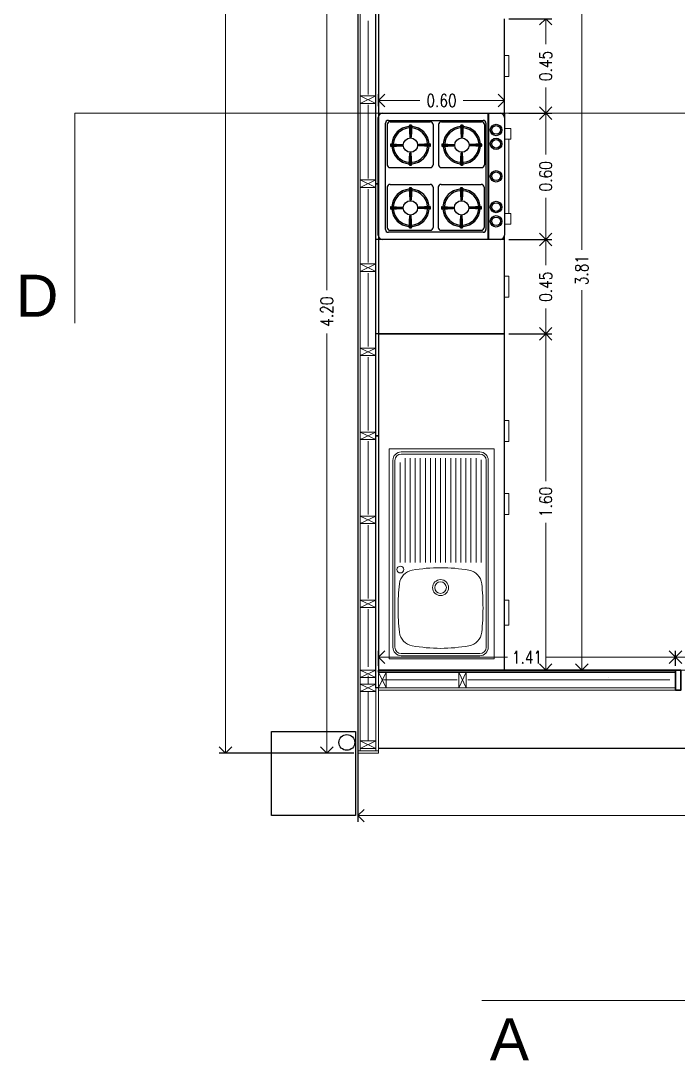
# Model space of a CAD drawing. Header units: inches. Extents: x -102.5 to -49.9, y 36.2 to 69.9.
# Drawn here: x -94.24 to -91.111, y 59.628 to 64.576 of the extents above; entities that cross this region are included whole.
import ezdxf

# ---------------------------------------------------------------- set-up
doc = ezdxf.new("R2010")
doc.units = ezdxf.units.IN
doc.header["$MEASUREMENT"] = 0
doc.layers.get('DEFPOINTS').update_dxf_attribs({"color": 210})
for name, color, linetype, lineweight in [('A-ANNO-DIMS', 3, 'Continuous', 18), ('A-DETL-MBND', 3, 'Continuous', 18), ('A-DETL-MCUT', 4, 'Continuous', 25), ('A-ELEV-MBE1', 7, 'Continuous', 35), ('A-ELEV-MBE2', 4, 'Continuous', 25), ('A-FURN', 8, 'Continuous', 18), ('A-SECT-MCUT', 7, 'Continuous', 35), ('A-WALL-PATT', 8, 'Continuous', 18), ('A-WALL-STUD', 3, 'Continuous', 18), ('arredi', 7, 'Continuous', 20)]:
    doc.layers.add(name, color=color, linetype=linetype, lineweight=lineweight)
doc.styles.add('E-ROMANS', font='romans.shx', dxfattribs={"width": 0.8})
doc.styles.get("Standard").update_dxf_attribs({"font": 'Arial.ttf'})
doc.dimstyles.new('Fabio1', dxfattribs={"dimscale": 0.001, "dimtxt": 60, "dimasz": 60, "dimexe": 30, "dimexo": 20, "dimgap": 30, "dimtad": 0, "dimzin": 0, "dimdsep": 46, "dimtxsty": 'E-ROMANS', "dimblk": 'OPEN90', "dimcen": 90, "dimclrd": 3, "dimclre": 3, "dimclrt": 3, "dimadec": 0, "dimazin": 0, "dimtfac": 1, "dimtmove": 1, "dimatfit": 3, "dimldrblk": 'OPEN90', "dimfxl": 1, "dimtfill": 1, "dimtolj": 1, "dimtzin": 0, "dimlwd": -1, "dimarcsym": 0})

# ---------------------------------------------------------------- blocks, each defined once
blk = doc.blocks.new('_Open90')
at = {"color": 0, "linetype": 'ByBlock', "lineweight": -2}
for p, q in [((0, 0), (-1, 0)), ((-0.5, 0.5), (0, 0)), ((0, 0), (-0.5, -0.5))]:
    blk.add_line(p, q, dxfattribs=at)
blk = doc.blocks.new('*D1215')
at = {"layer": 'A-ANNO-DIMS', "color": 3, "lineweight": -2, "transparency": 16777216}
for p, q in [((-91.1233, 61.5054), (-91.1233, 61.5762)), ((-88.3813, 61.5049), (-88.3813, 61.5757))]:
    blk.add_line(p, q, dxfattribs=at)
at = {"layer": 'A-ANNO-DIMS', "color": 3, "transparency": 16777216}
for p, q in [((-91.0633, 61.5462), (-89.8566, 61.546)), ((-88.4413, 61.5457), (-89.648, 61.5459))]:
    blk.add_line(p, q, dxfattribs=at)
at = {"layer": 'DEFPOINTS', "color": 0, "transparency": 16777216}
for p in [(-88.3813, 61.5457), (-91.1233, 61.4854), (-88.3813, 61.4849)]:
    blk.add_point(p, dxfattribs=at)
at = {"layer": 'A-ANNO-DIMS', "color": 3, "transparency": 16777216, "xscale": 0.06, "yscale": 0.06, "zscale": 0.06}
for p, rotation in [((-91.1233, 61.5462), 179.9898291874409), ((-88.3813, 61.5457), 359.989829187441)]:
    blk.add_blockref('_Open90', p, dxfattribs=dict(at, rotation=rotation))
at = {"layer": 'A-ANNO-DIMS', "color": 3, "transparency": 16777216, "insert": (-89.7523, 61.546), "char_height": 0.06, "attachment_point": 5, "rotation": 359.9898, "style": 'E-ROMANS', "bg_fill": 3, "box_fill_scale": 1.25, "bg_fill_color": 256, "bg_fill_true_color": 13158600, "bg_fill_transparency": 0}
blk.add_mtext('\\A1;2.74', dxfattribs=at)
blk = doc.blocks.new('*D1216')
at = {"layer": 'A-ANNO-DIMS', "color": 3, "lineweight": -2, "transparency": 16777216}
for p, q in [((-92.5372, 61.5055), (-92.5372, 61.5763)), ((-91.1233, 61.5054), (-91.1233, 61.5762))]:
    blk.add_line(p, q, dxfattribs=at)
at = {"layer": 'A-ANNO-DIMS', "color": 3, "transparency": 16777216}
for p, q in [((-92.4772, 61.5463), (-91.9231, 61.5463)), ((-91.1833, 61.5462), (-91.7374, 61.5463))]:
    blk.add_line(p, q, dxfattribs=at)
at = {"layer": 'DEFPOINTS', "color": 0, "transparency": 16777216}
for p in [(-91.1233, 61.5462), (-92.5372, 61.4855), (-91.1233, 61.4854)]:
    blk.add_point(p, dxfattribs=at)
at = {"layer": 'A-ANNO-DIMS', "color": 3, "transparency": 16777216, "xscale": 0.06, "yscale": 0.06, "zscale": 0.06}
for p, rotation in [((-92.5372, 61.5463), 179.9943321705119), ((-91.1233, 61.5462), 359.9943321705119)]:
    blk.add_blockref('_Open90', p, dxfattribs=dict(at, rotation=rotation))
at = {"layer": 'A-ANNO-DIMS', "color": 3, "transparency": 16777216, "insert": (-91.8303, 61.5463), "char_height": 0.06, "attachment_point": 5, "rotation": 359.9943, "style": 'E-ROMANS', "bg_fill": 3, "box_fill_scale": 1.25, "bg_fill_color": 256, "bg_fill_true_color": 13158600, "bg_fill_transparency": 0}
blk.add_mtext('\\A1;1.41', dxfattribs=at)
blk = doc.blocks.new('*D1209')
at = {"layer": 'A-ANNO-DIMS', "color": 3, "lineweight": -2, "transparency": 16777216}
for p, q in [((-91.9172, 64.5864), (-91.7115, 64.5864)), ((-91.9172, 64.1364), (-91.7115, 64.1364))]:
    blk.add_line(p, q, dxfattribs=at)
at = {"layer": 'A-ANNO-DIMS', "color": 3, "transparency": 16777216}
for p, q in [((-91.7415, 64.5264), (-91.7415, 64.4646)), ((-91.7415, 64.1964), (-91.7415, 64.2583))]:
    blk.add_line(p, q, dxfattribs=at)
at = {"layer": 'DEFPOINTS', "color": 0, "transparency": 16777216}
for p in [(-91.9372, 64.5864), (-91.9372, 64.1364), (-91.7415, 64.1364)]:
    blk.add_point(p, dxfattribs=at)
at = {"layer": 'A-ANNO-DIMS', "color": 3, "transparency": 16777216, "xscale": 0.06, "yscale": 0.06, "zscale": 0.06}
for p, rotation in [((-91.7415, 64.5864), 90), ((-91.7415, 64.1364), 270)]:
    blk.add_blockref('_Open90', p, dxfattribs=dict(at, rotation=rotation))
at = {"layer": 'A-ANNO-DIMS', "color": 3, "transparency": 16777216, "insert": (-91.7415, 64.3614), "char_height": 0.06, "attachment_point": 5, "rotation": 90, "style": 'E-ROMANS', "bg_fill": 3, "box_fill_scale": 1.25, "bg_fill_color": 256, "bg_fill_true_color": 13158600, "bg_fill_transparency": 0}
blk.add_mtext('\\A1;0.45', dxfattribs=at)
blk = doc.blocks.new('*D1210')
at = {"layer": 'A-ANNO-DIMS', "color": 3, "lineweight": -2, "transparency": 16777216}
for p, q in [((-91.9172, 64.1364), (-91.7115, 64.1364)), ((-91.9172, 63.5355), (-91.7115, 63.5355))]:
    blk.add_line(p, q, dxfattribs=at)
at = {"layer": 'A-ANNO-DIMS', "color": 3, "transparency": 16777216}
for p, q in [((-91.7415, 64.0764), (-91.7415, 63.9391)), ((-91.7415, 63.5955), (-91.7415, 63.7328))]:
    blk.add_line(p, q, dxfattribs=at)
at = {"layer": 'DEFPOINTS', "color": 0, "transparency": 16777216}
for p in [(-91.9372, 64.1364), (-91.9372, 63.5355), (-91.7415, 63.5355)]:
    blk.add_point(p, dxfattribs=at)
at = {"layer": 'A-ANNO-DIMS', "color": 3, "transparency": 16777216, "xscale": 0.06, "yscale": 0.06, "zscale": 0.06}
for p, rotation in [((-91.7415, 64.1364), 90), ((-91.7415, 63.5355), 270)]:
    blk.add_blockref('_Open90', p, dxfattribs=dict(at, rotation=rotation))
at = {"layer": 'A-ANNO-DIMS', "color": 3, "transparency": 16777216, "insert": (-91.7415, 63.836), "char_height": 0.06, "attachment_point": 5, "rotation": 90, "style": 'E-ROMANS', "bg_fill": 3, "box_fill_scale": 1.25, "bg_fill_color": 256, "bg_fill_true_color": 13158600, "bg_fill_transparency": 0}
blk.add_mtext('\\A1;0.60', dxfattribs=at)
blk = doc.blocks.new('*D1211')
at = {"layer": 'A-ANNO-DIMS', "color": 3, "lineweight": -2, "transparency": 16777216}
for p, q in [((-91.9172, 63.5355), (-91.7115, 63.5355)), ((-91.9172, 63.0855), (-91.7115, 63.0855))]:
    blk.add_line(p, q, dxfattribs=at)
at = {"layer": 'A-ANNO-DIMS', "color": 3, "transparency": 16777216}
for p, q in [((-91.7415, 63.4755), (-91.7415, 63.4137)), ((-91.7415, 63.1455), (-91.7415, 63.2074))]:
    blk.add_line(p, q, dxfattribs=at)
at = {"layer": 'DEFPOINTS', "color": 0, "transparency": 16777216}
for p in [(-91.9372, 63.5355), (-91.9372, 63.0855), (-91.7415, 63.0855)]:
    blk.add_point(p, dxfattribs=at)
at = {"layer": 'A-ANNO-DIMS', "color": 3, "transparency": 16777216, "xscale": 0.06, "yscale": 0.06, "zscale": 0.06}
for p, rotation in [((-91.7415, 63.5355), 90), ((-91.7415, 63.0855), 270)]:
    blk.add_blockref('_Open90', p, dxfattribs=dict(at, rotation=rotation))
at = {"layer": 'A-ANNO-DIMS', "color": 3, "transparency": 16777216, "insert": (-91.7415, 63.3105), "char_height": 0.06, "attachment_point": 5, "rotation": 90, "style": 'E-ROMANS', "bg_fill": 3, "box_fill_scale": 1.25, "bg_fill_color": 256, "bg_fill_true_color": 13158600, "bg_fill_transparency": 0}
blk.add_mtext('\\A1;0.45', dxfattribs=at)
blk = doc.blocks.new('*D1212')
at = {"layer": 'A-ANNO-DIMS', "color": 3, "lineweight": -2, "transparency": 16777216}
for p, q in [((-91.9172, 63.0855), (-91.7115, 63.0855)), ((-91.9172, 61.4855), (-91.7115, 61.4855))]:
    blk.add_line(p, q, dxfattribs=at)
at = {"layer": 'A-ANNO-DIMS', "color": 3, "transparency": 16777216}
for p, q in [((-91.7415, 63.0255), (-91.7415, 62.3852)), ((-91.7415, 61.5455), (-91.7415, 62.1858))]:
    blk.add_line(p, q, dxfattribs=at)
at = {"layer": 'DEFPOINTS', "color": 0, "transparency": 16777216}
for p in [(-91.9372, 63.0855), (-91.9372, 61.4855), (-91.7415, 61.4855)]:
    blk.add_point(p, dxfattribs=at)
at = {"layer": 'A-ANNO-DIMS', "color": 3, "transparency": 16777216, "xscale": 0.06, "yscale": 0.06, "zscale": 0.06}
for p, rotation in [((-91.7415, 63.0855), 90), ((-91.7415, 61.4855), 270)]:
    blk.add_blockref('_Open90', p, dxfattribs=dict(at, rotation=rotation))
at = {"layer": 'A-ANNO-DIMS', "color": 3, "transparency": 16777216, "insert": (-91.7415, 62.2855), "char_height": 0.06, "attachment_point": 5, "rotation": 90, "style": 'E-ROMANS', "bg_fill": 3, "box_fill_scale": 1.25, "bg_fill_color": 256, "bg_fill_true_color": 13158600, "bg_fill_transparency": 0}
blk.add_mtext('\\A1;1.60', dxfattribs=at)
blk = doc.blocks.new('*D1200')
at = {"layer": 'A-ANNO-DIMS', "color": 3, "lineweight": -2, "transparency": 16777216}
for p, q in [((-91.7215, 65.2935), (-91.5401, 65.2935)), ((-91.7215, 61.4855), (-91.5401, 61.4855))]:
    blk.add_line(p, q, dxfattribs=at)
at = {"layer": 'A-ANNO-DIMS', "color": 3, "transparency": 16777216}
for p, q in [((-91.5701, 65.2335), (-91.5701, 63.4858)), ((-91.5701, 61.5455), (-91.5701, 63.2932))]:
    blk.add_line(p, q, dxfattribs=at)
at = {"layer": 'DEFPOINTS', "color": 0, "transparency": 16777216}
for p in [(-91.7415, 65.2935), (-91.7415, 61.4855), (-91.5701, 61.4855)]:
    blk.add_point(p, dxfattribs=at)
at = {"layer": 'A-ANNO-DIMS', "color": 3, "transparency": 16777216, "xscale": 0.06, "yscale": 0.06, "zscale": 0.06}
for p, rotation in [((-91.5701, 65.2935), 90), ((-91.5701, 61.4855), 270)]:
    blk.add_blockref('_Open90', p, dxfattribs=dict(at, rotation=rotation))
at = {"layer": 'A-ANNO-DIMS', "color": 3, "transparency": 16777216, "insert": (-91.5701, 63.3895), "char_height": 0.06, "attachment_point": 5, "rotation": 90, "style": 'E-ROMANS', "bg_fill": 3, "box_fill_scale": 1.25, "bg_fill_color": 256, "bg_fill_true_color": 13158600, "bg_fill_transparency": 0}
blk.add_mtext('\\A1;3.81', dxfattribs=at)
blk = doc.blocks.new('*D1201')
at = {"layer": 'A-ANNO-DIMS', "color": 3, "lineweight": -2, "transparency": 16777216}
for p, q in [((-92.5372, 64.1705), (-92.5372, 64.2264)), ((-91.9372, 64.1705), (-91.9372, 64.2264))]:
    blk.add_line(p, q, dxfattribs=at)
at = {"layer": 'A-ANNO-DIMS', "color": 3, "transparency": 16777216}
for p, q in [((-92.4772, 64.1964), (-92.3404, 64.1964)), ((-91.9972, 64.1964), (-92.1341, 64.1964))]:
    blk.add_line(p, q, dxfattribs=at)
at = {"layer": 'DEFPOINTS', "color": 0, "transparency": 16777216}
for p in [(-91.9372, 64.1964), (-92.5372, 64.1505), (-91.9372, 64.1505)]:
    blk.add_point(p, dxfattribs=at)
at = {"layer": 'A-ANNO-DIMS', "color": 3, "transparency": 16777216, "xscale": 0.06, "yscale": 0.06, "zscale": 0.06, "rotation": 180}
blk.add_blockref('_Open90', (-92.5372, 64.1964), dxfattribs=at)
at = {"layer": 'A-ANNO-DIMS', "color": 3, "transparency": 16777216, "xscale": 0.06, "yscale": 0.06, "zscale": 0.06}
blk.add_blockref('_Open90', (-91.9372, 64.1964), dxfattribs=at)
at = {"layer": 'A-ANNO-DIMS', "color": 3, "transparency": 16777216, "insert": (-92.2372, 64.1964), "char_height": 0.06, "attachment_point": 5, "style": 'E-ROMANS', "bg_fill": 3, "box_fill_scale": 1.25, "bg_fill_color": 256, "bg_fill_true_color": 13158600, "bg_fill_transparency": 0}
blk.add_mtext('\\A1;0.60', dxfattribs=at)
blk = doc.blocks.new('*D1184')
at = {"layer": 'A-ANNO-DIMS', "color": 3, "lineweight": -2, "transparency": 16777216}
for p, q in [((-92.6552, 65.2935), (-92.8133, 65.2935)), ((-92.6552, 61.0895), (-92.8133, 61.0895))]:
    blk.add_line(p, q, dxfattribs=at)
at = {"layer": 'A-ANNO-DIMS', "color": 3, "transparency": 16777216}
for p, q in [((-92.7833, 65.2335), (-92.7833, 63.2947)), ((-92.7833, 61.1495), (-92.7833, 63.0884))]:
    blk.add_line(p, q, dxfattribs=at)
at = {"layer": 'DEFPOINTS', "color": 0, "transparency": 16777216}
for p in [(-92.6352, 65.2935), (-92.7833, 61.0895), (-92.6352, 61.0895)]:
    blk.add_point(p, dxfattribs=at)
at = {"layer": 'A-ANNO-DIMS', "color": 3, "transparency": 16777216, "xscale": 0.06, "yscale": 0.06, "zscale": 0.06}
for p, rotation in [((-92.7833, 65.2935), 90), ((-92.7833, 61.0895), 270)]:
    blk.add_blockref('_Open90', p, dxfattribs=dict(at, rotation=rotation))
at = {"layer": 'A-ANNO-DIMS', "color": 3, "transparency": 16777216, "insert": (-92.7833, 63.1915), "char_height": 0.06, "attachment_point": 5, "rotation": 90, "style": 'E-ROMANS', "bg_fill": 3, "box_fill_scale": 1.25, "bg_fill_color": 256, "bg_fill_true_color": 13158600, "bg_fill_transparency": 0}
blk.add_mtext('\\A1;4.20', dxfattribs=at)
blk = doc.blocks.new('*D1175')
at = {"layer": 'A-ANNO-DIMS', "color": 3, "lineweight": -2, "transparency": 16777216}
for p, q in [((-92.6552, 68.6115), (-93.2956, 68.6115)), ((-92.6552, 61.0895), (-93.2956, 61.0895))]:
    blk.add_line(p, q, dxfattribs=at)
at = {"layer": 'A-ANNO-DIMS', "color": 3, "transparency": 16777216}
for p, q in [((-93.2656, 68.5515), (-93.2656, 64.9537)), ((-93.2656, 61.1495), (-93.2656, 64.7474))]:
    blk.add_line(p, q, dxfattribs=at)
at = {"layer": 'DEFPOINTS', "color": 0, "transparency": 16777216}
for p in [(-92.6352, 68.6115), (-93.2656, 61.0895), (-92.6352, 61.0895)]:
    blk.add_point(p, dxfattribs=at)
at = {"layer": 'A-ANNO-DIMS', "color": 3, "transparency": 16777216, "xscale": 0.06, "yscale": 0.06, "zscale": 0.06}
for p, rotation in [((-93.2656, 68.6115), 90), ((-93.2656, 61.0895), 270)]:
    blk.add_blockref('_Open90', p, dxfattribs=dict(at, rotation=rotation))
at = {"layer": 'A-ANNO-DIMS', "color": 3, "transparency": 16777216, "insert": (-93.2656, 64.8505), "char_height": 0.06, "attachment_point": 5, "rotation": 90, "style": 'E-ROMANS', "bg_fill": 3, "box_fill_scale": 1.25, "bg_fill_color": 256, "bg_fill_true_color": 13158600, "bg_fill_transparency": 0}
blk.add_mtext('\\A1;7.52', dxfattribs=at)
blk = doc.blocks.new('*D1160')
at = {"layer": 'A-ANNO-DIMS', "color": 3, "lineweight": -2, "transparency": 16777216}
for p, q in [((-92.6352, 68.5915), (-92.6352, 60.7622)), ((-86.3553, 68.5916), (-86.3553, 60.7622))]:
    blk.add_line(p, q, dxfattribs=at)
at = {"layer": 'A-ANNO-DIMS', "color": 3, "transparency": 16777216}
for p, q in [((-92.5752, 60.7922), (-89.5972, 60.7922)), ((-86.4153, 60.7922), (-89.3932, 60.7922))]:
    blk.add_line(p, q, dxfattribs=at)
at = {"layer": 'DEFPOINTS', "color": 0, "transparency": 16777216}
for p in [(-92.6352, 68.6115), (-86.3553, 68.6116), (-86.3553, 60.7922)]:
    blk.add_point(p, dxfattribs=at)
at = {"layer": 'A-ANNO-DIMS', "color": 3, "transparency": 16777216, "xscale": 0.06, "yscale": 0.06, "zscale": 0.06, "rotation": 180}
blk.add_blockref('_Open90', (-92.6352, 60.7922), dxfattribs=at)
at = {"layer": 'A-ANNO-DIMS', "color": 3, "transparency": 16777216, "xscale": 0.06, "yscale": 0.06, "zscale": 0.06}
blk.add_blockref('_Open90', (-86.3553, 60.7922), dxfattribs=at)
at = {"layer": 'A-ANNO-DIMS', "color": 3, "transparency": 16777216, "insert": (-89.4952, 60.7922), "char_height": 0.06, "attachment_point": 5, "style": 'E-ROMANS', "bg_fill": 3, "box_fill_scale": 1.25, "bg_fill_color": 256, "bg_fill_true_color": 13158600, "bg_fill_transparency": 0}
blk.add_mtext('\\A1;6.28', dxfattribs=at)

msp = doc.modelspace()

# ---------------------------------------------------------------- linework, layer by layer
for p, q in [((-91.9372, 64.1364), (-91.9372, 64.5864)), ((-92.5372, 64.1364), (-91.9372, 64.1364)), ((-92.5177, 64.1364), (-91.9577, 64.1364)), ((-92.0149, 63.5355), (-92.0149, 64.1364)), ((-92.0115, 63.5355), (-92.0115, 64.1364)), ((-91.9372, 64.1364), (-91.9372, 64.116)), ((-92.5382, 63.556), (-92.5382, 64.116)), ((-92.504, 63.5833), (-92.504, 64.0886)), ((-92.4904, 64.1023), (-92.0397, 64.1023)), ((-92.4823, 64.0961), (-92.2911, 64.0961)), ((-92.2377, 64.0961), (-92.0465, 64.0961)), ((-92.026, 64.0886), (-92.026, 63.5833)), ((-91.9372, 64.116), (-91.9372, 63.556)), ((-92.4959, 64.0824), (-92.4959, 63.8912)), ((-92.3918, 64.0777), (-92.3884, 64.023)), ((-92.385, 64.0777), (-92.385, 64.08)), ((-92.385, 64.0777), (-92.385, 64.0212)), ((-92.3782, 64.0777), (-92.3816, 64.023)), ((-92.2774, 64.0824), (-92.2774, 63.8912)), ((-92.2514, 64.0824), (-92.2514, 63.8912)), ((-92.1473, 64.0777), (-92.1438, 64.023)), ((-92.1404, 64.0777), (-92.1404, 64.08)), ((-92.1404, 64.0777), (-92.1404, 64.0212)), ((-92.1336, 64.0777), (-92.137, 64.023)), ((-92.0328, 64.0824), (-92.0328, 63.8912)), ((-92.4783, 63.9912), (-92.4237, 63.9878)), ((-92.2917, 63.9912), (-92.3464, 63.9878)), ((-92.2337, 63.9912), (-92.1791, 63.9878)), ((-92.0472, 63.9912), (-92.1018, 63.9878)), ((-92.4783, 63.9844), (-92.4806, 63.9844)), ((-92.4783, 63.9844), (-92.4219, 63.9844)), ((-92.4783, 63.9776), (-92.4237, 63.981)), ((-92.3918, 63.8911), (-92.3884, 63.9457)), ((-92.385, 63.8911), (-92.385, 63.9475)), ((-92.3782, 63.8911), (-92.3816, 63.9457)), ((-92.2917, 63.9844), (-92.3482, 63.9844)), ((-92.2917, 63.9776), (-92.3464, 63.981)), ((-92.2917, 63.9844), (-92.2894, 63.9844)), ((-92.2337, 63.9844), (-92.236, 63.9844)), ((-92.2337, 63.9844), (-92.1773, 63.9844)), ((-92.2337, 63.9776), (-92.1791, 63.981)), ((-92.1473, 63.8911), (-92.1438, 63.9457)), ((-92.1404, 63.8911), (-92.1404, 63.9475)), ((-92.1336, 63.8911), (-92.137, 63.9457)), ((-92.0472, 63.9844), (-92.1036, 63.9844)), ((-92.0472, 63.9776), (-92.1018, 63.981)), ((-92.0472, 63.9844), (-92.0448, 63.9844)), ((-92.385, 63.8911), (-92.385, 63.8888)), ((-92.1404, 63.8911), (-92.1404, 63.8888)), ((-92.4823, 63.8776), (-92.2911, 63.8776)), ((-92.2377, 63.8776), (-92.0465, 63.8776)), ((-92.4823, 63.7975), (-92.2911, 63.7975)), ((-92.2393, 63.7975), (-92.0481, 63.7975)), ((-92.4959, 63.7838), (-92.4959, 63.5926)), ((-92.3918, 63.779), (-92.3884, 63.7244)), ((-92.385, 63.779), (-92.385, 63.7814)), ((-92.385, 63.779), (-92.385, 63.7226)), ((-92.3782, 63.779), (-92.3816, 63.7244)), ((-92.2774, 63.7838), (-92.2774, 63.5926)), ((-92.253, 63.7838), (-92.253, 63.5926)), ((-92.1489, 63.779), (-92.1455, 63.7244)), ((-92.1421, 63.779), (-92.1421, 63.7814)), ((-92.1421, 63.779), (-92.1421, 63.7226)), ((-92.1352, 63.779), (-92.1386, 63.7244)), ((-92.0345, 63.7838), (-92.0345, 63.5926)), ((-92.4783, 63.6926), (-92.4237, 63.6892)), ((-92.2917, 63.6926), (-92.3464, 63.6892)), ((-92.2353, 63.6926), (-92.1807, 63.6892)), ((-92.0488, 63.6926), (-92.1034, 63.6892)), ((-92.4783, 63.6858), (-92.4806, 63.6858)), ((-92.4783, 63.6858), (-92.4219, 63.6858)), ((-92.4783, 63.6789), (-92.4237, 63.6823)), ((-92.3918, 63.5925), (-92.3884, 63.6471)), ((-92.385, 63.5925), (-92.385, 63.6489)), ((-92.3782, 63.5925), (-92.3816, 63.6471)), ((-92.2917, 63.6858), (-92.3482, 63.6858)), ((-92.2917, 63.6789), (-92.3464, 63.6823)), ((-92.2917, 63.6858), (-92.2894, 63.6858)), ((-92.2353, 63.6858), (-92.2377, 63.6858)), ((-92.2353, 63.6858), (-92.1789, 63.6858)), ((-92.2353, 63.6789), (-92.1807, 63.6823)), ((-92.1489, 63.5925), (-92.1455, 63.6471)), ((-92.1421, 63.5925), (-92.1421, 63.6489)), ((-92.1352, 63.5925), (-92.1386, 63.6471)), ((-92.0488, 63.6858), (-92.1052, 63.6858)), ((-92.0488, 63.6789), (-92.1034, 63.6823)), ((-92.0488, 63.6858), (-92.0465, 63.6858)), ((-92.385, 63.5925), (-92.385, 63.5901)), ((-92.1421, 63.5925), (-92.1421, 63.5901)), ((-92.0397, 63.5697), (-92.4904, 63.5697)), ((-92.4823, 63.5789), (-92.2911, 63.5789)), ((-92.2393, 63.5789), (-92.0481, 63.5789)), ((-91.9372, 63.0855), (-91.9372, 63.556)), ((-91.9372, 63.5355), (-92.5493, 63.5355)), ((-91.9577, 63.5355), (-92.5177, 63.5355)), ((-91.9372, 63.0855), (-92.5493, 63.0855)), ((-92.5372, 63.0855), (-91.9372, 63.0855)), ((-91.9372, 61.4855), (-91.9372, 63.0855)), ((-92.5372, 61.4855), (-91.9372, 61.4855))]:
    msp.add_line(p, q)
for centre, radius in [((-91.9777, 64.0566), 0.0273), ((-91.9777, 64.0566), 0.0205), ((-92.385, 63.9844), 0.0341), ((-92.1404, 63.9844), 0.0341), ((-91.9777, 63.9904), 0.0273), ((-91.9777, 63.9904), 0.0205), ((-91.9777, 63.836), 0.0273), ((-91.9777, 63.836), 0.0205), ((-92.385, 63.6858), 0.0341), ((-92.1421, 63.6858), 0.0341), ((-91.9777, 63.6897), 0.0273), ((-91.9777, 63.6897), 0.0205), ((-91.9777, 63.6217), 0.0273), ((-91.9777, 63.6217), 0.0205)]:
    msp.add_circle(centre, radius)
for centre, radius, start, end in [((-92.5177, 64.116), 0.0205, 90, 180), ((-91.9577, 64.116), 0.0205, 0, 90), ((-92.4904, 64.0886), 0.0137, 90, 180), ((-92.4823, 64.0824), 0.0137, 90, 180), ((-92.2911, 64.0824), 0.0137, 0, 90), ((-92.2377, 64.0824), 0.0137, 90, 180), ((-92.0465, 64.0824), 0.0137, 0, 90), ((-92.0397, 64.0886), 0.0137, 0, 90), ((-92.385, 63.9844), 0.0888, 94.2199, 175.7801), ((-92.385, 63.9844), 0.0819, 94.2736, 175.7264), ((-92.385, 64.0688), 0.0112, 52.346, 127.654), ((-92.385, 63.9844), 0.0819, 4.2736, 85.7264), ((-92.385, 63.9844), 0.0888, 4.2199, 85.7801), ((-92.1404, 63.9844), 0.0888, 94.2199, 175.7801), ((-92.1404, 63.9844), 0.0819, 94.2736, 175.7264), ((-92.1404, 64.0688), 0.0112, 52.346, 127.654), ((-92.1404, 63.9844), 0.0819, 4.2736, 85.7264), ((-92.1404, 63.9844), 0.0888, 4.2199, 85.7801), ((-92.4694, 63.9844), 0.0112, 142.346, 217.654), ((-92.426, 63.9844), 0.00416, 304.85, 55.15), ((-92.385, 64.0254), 0.00416, 214.85, 325.15), ((-92.344, 63.9844), 0.00416, 124.85, 235.15), ((-92.3006, 63.9844), 0.0112, 322.346, 37.654), ((-92.2249, 63.9844), 0.0112, 142.346, 217.654), ((-92.1815, 63.9844), 0.00416, 304.85, 55.15), ((-92.1404, 64.0254), 0.00416, 214.85, 325.15), ((-92.0994, 63.9844), 0.00416, 124.85, 235.15), ((-92.056, 63.9844), 0.0112, 322.346, 37.654), ((-92.385, 63.9844), 0.0888, 184.2199, 265.7801), ((-92.385, 63.9844), 0.0819, 184.2736, 265.7264), ((-92.385, 63.9434), 0.00416, 34.85, 145.15), ((-92.385, 63.9844), 0.0819, 274.2736, 355.7264), ((-92.385, 63.9844), 0.0888, 274.2199, 355.7801), ((-92.1404, 63.9844), 0.0888, 184.2199, 265.7801), ((-92.1404, 63.9844), 0.0819, 184.2736, 265.7264), ((-92.1404, 63.9434), 0.00416, 34.85, 145.15), ((-92.1404, 63.9844), 0.0819, 274.2736, 355.7264), ((-92.1404, 63.9844), 0.0888, 274.2199, 355.7801), ((-92.4823, 63.8912), 0.0137, 180, 270), ((-92.385, 63.9), 0.0112, 232.346, 307.654), ((-92.2911, 63.8912), 0.0137, 270, 0), ((-92.2377, 63.8912), 0.0137, 180, 270), ((-92.1404, 63.9), 0.0112, 232.346, 307.654), ((-92.0465, 63.8912), 0.0137, 270, 0), ((-92.4823, 63.7838), 0.0137, 90, 180), ((-92.2911, 63.7838), 0.0137, 0, 90), ((-92.2393, 63.7838), 0.0137, 90, 180), ((-92.0481, 63.7838), 0.0137, 0, 90), ((-92.385, 63.6858), 0.0888, 94.2199, 175.7801), ((-92.385, 63.6858), 0.0819, 94.2736, 175.7264), ((-92.385, 63.7702), 0.0112, 52.346, 127.654), ((-92.385, 63.6858), 0.0819, 4.2736, 85.7264), ((-92.385, 63.6858), 0.0888, 4.2199, 85.7801), ((-92.1421, 63.6858), 0.0888, 94.2199, 175.7801), ((-92.1421, 63.6858), 0.0819, 94.2736, 175.7264), ((-92.1421, 63.7702), 0.0112, 52.346, 127.654), ((-92.1421, 63.6858), 0.0819, 4.2736, 85.7264), ((-92.1421, 63.6858), 0.0888, 4.2199, 85.7801), ((-92.4694, 63.6858), 0.0112, 142.346, 217.654), ((-92.426, 63.6858), 0.00416, 304.85, 55.15), ((-92.385, 63.7268), 0.00416, 214.85, 325.15), ((-92.344, 63.6858), 0.00416, 124.85, 235.15), ((-92.3006, 63.6858), 0.0112, 322.346, 37.654), ((-92.2265, 63.6858), 0.0112, 142.346, 217.654), ((-92.1831, 63.6858), 0.00416, 304.85, 55.15), ((-92.1421, 63.7268), 0.00416, 214.85, 325.15), ((-92.101, 63.6858), 0.00416, 124.85, 235.15), ((-92.0576, 63.6858), 0.0112, 322.346, 37.654), ((-92.385, 63.6858), 0.0888, 184.2199, 265.7801), ((-92.385, 63.6858), 0.0819, 184.2736, 265.7264), ((-92.385, 63.6447), 0.00416, 34.85, 145.15), ((-92.385, 63.6858), 0.0819, 274.2736, 355.7264), ((-92.385, 63.6858), 0.0888, 274.2199, 355.7801), ((-92.1421, 63.6858), 0.0888, 184.2199, 265.7801), ((-92.1421, 63.6858), 0.0819, 184.2736, 265.7264), ((-92.1421, 63.6447), 0.00416, 34.85, 145.15), ((-92.1421, 63.6858), 0.0819, 274.2736, 355.7264), ((-92.1421, 63.6858), 0.0888, 274.2199, 355.7801), ((-92.4823, 63.5926), 0.0137, 180, 270), ((-92.385, 63.6013), 0.0112, 232.346, 307.654), ((-92.2911, 63.5926), 0.0137, 270, 0), ((-92.2393, 63.5926), 0.0137, 180, 270), ((-92.1421, 63.6013), 0.0112, 232.346, 307.654), ((-92.0481, 63.5926), 0.0137, 270, 0), ((-92.5177, 63.556), 0.0205, 180, 270), ((-92.4904, 63.5833), 0.0137, 180, 270), ((-92.0397, 63.5833), 0.0137, 270, 0), ((-91.9577, 63.556), 0.0205, 270, 0)]:
    msp.add_arc(centre, radius, start, end)
at = {"layer": 'A-DETL-MBND'}
msp.add_line((-92.6352, 61.0895), (-92.6352, 61.1005), dxfattribs=at)
for points in [[(-92.6242, 65.0255), (-92.6242, 61.1005), (-92.6352, 61.1005), (-92.6352, 65.0005)], [(-92.6352, 61.1005), (-92.5372, 61.1005), (-92.5372, 61.0895), (-92.6352, 61.0895)], [(-92.6242, 61.1005), (-92.5492, 61.1005), (-92.5492, 61.1125), (-92.6242, 61.1125)]]:
    msp.add_lwpolyline(points, dxfattribs=at)
for points in [[(-92.5492, 61.1005), (-92.5493, 61.4005), (-92.5372, 61.4005), (-92.5372, 61.1005)], [(-91.1233, 61.4005), (-91.1233, 61.3894), (-92.5372, 61.3895), (-92.5372, 61.4005)]]:
    msp.add_lwpolyline(points, close=True, dxfattribs=at)
at = {"layer": 'A-DETL-MCUT'}
msp.add_line((-92.5372, 65.3035), (-92.5372, 64.1505), dxfattribs=at)
for points in [[(-92.5372, 64.1505), (-92.5372, 63.8005), (-92.5492, 63.8005), (-92.5492, 65.0255)], [(-92.5372, 61.4005), (-92.5372, 61.4005), (-92.5493, 61.4005), (-92.5492, 62.6005), (-92.5372, 62.6005), (-92.5372, 61.4755)]]:
    msp.add_lwpolyline(points, dxfattribs=at)
msp.add_lwpolyline([(-92.5492, 62.6005), (-92.5492, 63.8005), (-92.5372, 63.8005), (-92.5372, 62.6005)], close=True, dxfattribs=at)
at = {"layer": 'A-ELEV-MBE1'}
msp.add_line((-92.6348, 64.1505), (-92.6348, 64.1505), dxfattribs=at)
msp.add_lwpolyline([(-91.1233, 61.4854), (-91.0983, 61.4854), (-91.0983, 61.3894), (-91.1233, 61.3894)], close=True, dxfattribs=at)
at = {"layer": 'A-ELEV-MBE2'}
msp.add_line((-86.4423, 61.1125), (-92.5372, 61.1126), dxfattribs=at)
at = {"layer": 'A-ELEV-MBE2', "ltscale": 0.05}
msp.add_lwpolyline([(-93.046, 61.1922), (-92.646, 61.1922), (-92.646, 60.7922), (-93.046, 60.7922)], close=True, dxfattribs=at)
msp.add_circle((-92.688, 61.1407), 0.0375, dxfattribs=at)
at = {"layer": 'A-FURN'}
for p, q in [((-92.5372, 64.6865), (-92.5372, 64.0865)), ((-92.5373, 61.4855), (-92.5372, 62.2855))]:
    msp.add_line(p, q, dxfattribs=at)
at = {"layer": 'A-FURN', "linetype": 'Continuous'}
msp.add_line((-91.4415, 61.4506), (-91.4415, 61.4506), dxfattribs=at)
at = {"layer": 'A-SECT-MCUT'}
msp.add_lwpolyline([(-92.5373, 61.4855), (-91.1233, 61.4854), (-91.1233, 61.4755), (-91.1233, 61.4755), (-92.5373, 61.4755)], close=True, dxfattribs=at)
at = {"layer": 'A-WALL-PATT', "ltscale": 0.1}
for p, q in [((-92.5868, 64.2255), (-92.5868, 64.5755)), ((-92.5868, 64.1755), (-92.5867, 63.8255)), ((-92.5868, 63.7755), (-92.5868, 63.4255)), ((-92.5868, 63.3755), (-92.5868, 63.0255)), ((-92.5868, 62.9755), (-92.5868, 62.6255)), ((-92.5868, 62.5755), (-92.5868, 62.2255)), ((-92.5868, 62.1755), (-92.5868, 61.8255)), ((-92.5868, 61.7755), (-92.5868, 61.5005)), ((-92.5868, 61.4185), (-92.5868, 61.4575)), ((-92.5133, 61.438), (-92.1623, 61.438)), ((-92.1123, 61.438), (-91.1506, 61.438)), ((-92.5868, 61.3825), (-92.5868, 61.1485))]:
    msp.add_line(p, q, dxfattribs=at)
at = {"layer": 'A-WALL-STUD'}
for p, q in [((-92.5493, 64.2185), (-92.6243, 64.1825)), ((-92.6243, 64.2185), (-92.5493, 64.1825)), ((-92.5493, 63.8185), (-92.6243, 63.7825)), ((-92.6243, 63.8185), (-92.5493, 63.7825)), ((-92.5493, 63.4185), (-92.6243, 63.3825)), ((-92.6243, 63.4185), (-92.5493, 63.3825)), ((-92.5493, 63.0185), (-92.6243, 62.9825)), ((-92.6243, 63.0185), (-92.5493, 62.9825)), ((-92.5493, 62.6185), (-92.6243, 62.5825)), ((-92.6243, 62.6185), (-92.5493, 62.5825)), ((-92.5493, 62.2185), (-92.6243, 62.1825)), ((-92.6243, 62.2185), (-92.5493, 62.1825)), ((-92.5493, 61.8185), (-92.6243, 61.7825)), ((-92.6243, 61.8185), (-92.5493, 61.7825)), ((-92.5493, 61.4855), (-92.6243, 61.4495)), ((-92.6243, 61.4855), (-92.5493, 61.4495)), ((-92.5373, 61.4005), (-92.5013, 61.4755)), ((-92.5373, 61.4755), (-92.5013, 61.4005)), ((-92.1553, 61.4005), (-92.1193, 61.4755)), ((-92.1553, 61.4755), (-92.1193, 61.4005)), ((-92.5493, 61.4185), (-92.6243, 61.3825)), ((-92.6243, 61.4185), (-92.5493, 61.3825)), ((-92.5492, 61.1485), (-92.6242, 61.1125)), ((-92.6242, 61.1485), (-92.5492, 61.1125))]:
    msp.add_line(p, q, dxfattribs=at)
for points in [[(-92.5493, 64.2185), (-92.6243, 64.2185), (-92.6243, 64.1825), (-92.5493, 64.1825)], [(-92.5493, 63.8185), (-92.6243, 63.8185), (-92.6243, 63.7825), (-92.5493, 63.7825)], [(-92.5493, 63.4185), (-92.6243, 63.4185), (-92.6243, 63.3825), (-92.5493, 63.3825)], [(-92.5493, 63.0185), (-92.6243, 63.0185), (-92.6243, 62.9825), (-92.5493, 62.9825)], [(-92.5493, 62.6185), (-92.6243, 62.6185), (-92.6243, 62.5825), (-92.5493, 62.5825)], [(-92.5493, 62.2185), (-92.6243, 62.2185), (-92.6243, 62.1825), (-92.5493, 62.1825)], [(-92.5493, 61.8185), (-92.6243, 61.8185), (-92.6243, 61.7825), (-92.5493, 61.7825)], [(-92.5493, 61.4855), (-92.6243, 61.4855), (-92.6243, 61.4495), (-92.5493, 61.4495)], [(-92.5373, 61.4005), (-92.5373, 61.4755), (-92.5013, 61.4755), (-92.5013, 61.4005)], [(-92.1553, 61.4005), (-92.1553, 61.4755), (-92.1193, 61.4755), (-92.1193, 61.4005)], [(-92.5493, 61.4185), (-92.6243, 61.4185), (-92.6243, 61.3825), (-92.5493, 61.3825)], [(-92.5492, 61.1485), (-92.6242, 61.1485), (-92.6242, 61.1125), (-92.5492, 61.1125)]]:
    msp.add_lwpolyline(points, close=True, dxfattribs=at)
at = {"layer": 'arredi'}
for p, q in [((-91.9372, 64.5864), (-91.9372, 64.4114)), ((-91.9372, 64.4114), (-91.9172, 64.4114)), ((-91.9172, 64.4114), (-91.9172, 64.3114)), ((-91.9172, 64.3114), (-91.9372, 64.3114)), ((-85.1252, 64.1364), (-93.9833, 64.1364)), ((-93.9833, 64.1364), (-93.9833, 63.1364)), ((-91.9372, 64.1364), (-91.9372, 64.0636)), ((-91.9372, 64.0636), (-91.9072, 64.0636)), ((-91.9072, 64.0636), (-91.9072, 64.0136)), ((-91.9272, 64.0136), (-91.9372, 64.0136)), ((-91.9072, 64.0136), (-91.9272, 64.0136)), ((-91.9172, 63.6583), (-91.9172, 64.0136)), ((-91.9072, 63.6583), (-91.9372, 63.6583)), ((-91.9372, 63.6583), (-91.9172, 63.6583)), ((-91.9072, 63.6083), (-91.9072, 63.6583)), ((-91.9372, 63.5355), (-91.9372, 63.6083)), ((-91.9372, 63.6083), (-91.9072, 63.6083)), ((-91.9372, 63.5355), (-91.9372, 63.3605)), ((-91.9372, 63.3605), (-91.9172, 63.3605)), ((-91.9172, 63.3605), (-91.9172, 63.2605)), ((-91.9172, 63.2605), (-91.9372, 63.2605)), ((-91.9372, 63.0855), (-91.9372, 62.6731)), ((-91.9372, 62.6731), (-91.9172, 62.6731)), ((-91.9172, 62.6731), (-91.9172, 62.5731)), ((-91.9172, 62.5731), (-91.9372, 62.5731)), ((-91.9372, 62.5731), (-91.9372, 62.3254)), ((-91.9372, 62.3254), (-91.9172, 62.3254)), ((-91.9172, 62.3254), (-91.9172, 62.2254)), ((-91.9172, 62.2254), (-91.9372, 62.2254)), ((-91.9172, 61.8188), (-91.9372, 61.8188)), ((-91.9172, 61.7988), (-91.9172, 61.8188)), ((-91.9172, 61.6988), (-91.9172, 61.7988)), ((-91.9372, 61.4855), (-91.9372, 61.6988)), ((-91.9372, 61.6988), (-91.9172, 61.6988)), ((-91.9372, 61.4855), (-90.6372, 61.4855)), ((-92.046, 59.9125), (-91.046, 59.9125))]:
    msp.add_line(p, q, dxfattribs=at)
at = {"layer": 'arredi', "color": 251}
for p, q in [((-91.9868, 62.5387), (-92.4868, 62.5387)), ((-92.4868, 62.5387), (-92.4868, 61.5387)), ((-92.0548, 62.5237), (-92.4288, 62.5237)), ((-92.0548, 62.5137), (-92.4288, 62.5137)), ((-91.9868, 61.5387), (-91.9868, 62.5387)), ((-92.4688, 62.4837), (-92.4688, 61.5937)), ((-92.4588, 62.4837), (-92.4588, 61.5937)), ((-92.4347, 61.9967), (-92.4347, 62.4734)), ((-92.4106, 61.9967), (-92.4106, 62.4937)), ((-92.3864, 61.9967), (-92.3864, 62.4937)), ((-92.3623, 61.9967), (-92.3623, 62.4937)), ((-92.3382, 61.9967), (-92.3382, 62.4937)), ((-92.3141, 61.9967), (-92.3141, 62.4937)), ((-92.29, 61.9967), (-92.29, 62.4937)), ((-92.2659, 61.9967), (-92.2659, 62.4937)), ((-92.2418, 61.9967), (-92.2418, 62.4937)), ((-92.2177, 61.9967), (-92.2177, 62.4937)), ((-92.1936, 61.9967), (-92.1936, 62.4937)), ((-92.1695, 61.9967), (-92.1695, 62.4937)), ((-92.1453, 61.9967), (-92.1453, 62.4937)), ((-92.1212, 61.9967), (-92.1212, 62.4937)), ((-92.0971, 61.9967), (-92.0971, 62.4937)), ((-92.073, 61.9967), (-92.073, 62.4937)), ((-92.0489, 61.9967), (-92.0489, 62.4861)), ((-92.0248, 62.4837), (-92.0248, 61.5937)), ((-92.0148, 62.4837), (-92.0148, 61.5937)), ((-92.4288, 61.5637), (-92.0548, 61.5637)), ((-92.4868, 61.5387), (-91.9868, 61.5387)), ((-92.4288, 61.5537), (-92.0548, 61.5537))]:
    msp.add_line(p, q, dxfattribs=at)
for centre, radius in [((-92.4331, 61.9638), 0.0162), ((-92.2418, 61.8777), 0.038), ((-92.2418, 61.8777), 0.0275)]:
    msp.add_circle(centre, radius, dxfattribs=at)
for centre, radius, start, end in [((-92.4288, 62.4837), 0.04, 90, 180), ((-92.4288, 62.4837), 0.03, 90, 180), ((-92.0548, 62.4837), 0.04, 0, 90), ((-92.0548, 62.4837), 0.03, 0, 90), ((-92.3634, 61.8866), 0.075, 100.3812, 172.77), ((-92.2418, 61.2227), 0.75, 90, 100.3812), ((-92.2418, 61.2227), 0.75, 79.6188, 90), ((-92.1202, 61.8866), 0.075, 7.23, 79.6188), ((-91.3248, 61.7807), 1.119, 174.0822, 180.001), ((-93.1588, 61.7807), 1.119, 359.999, 5.9178), ((-91.3248, 61.7807), 1.119, 179.999, 185.9178), ((-93.1588, 61.7807), 1.119, 354.0822, 0.001), ((-92.3634, 61.6747), 0.075, 187.23, 259.6188), ((-92.1202, 61.6747), 0.075, 280.3812, 352.77), ((-92.4288, 61.5937), 0.04, 180, 270), ((-92.4288, 61.5937), 0.03, 180, 270), ((-92.2418, 62.3387), 0.75, 259.6188, 270), ((-92.2418, 62.3387), 0.75, 270, 280.3812), ((-92.0548, 61.5937), 0.04, 270, 0), ((-92.0548, 61.5937), 0.03, 270, 0)]:
    msp.add_arc(centre, radius, start, end, dxfattribs=at)

# ---------------------------------------------------------------- texts
at = {"char_height": 0.2, "attachment_point": 1}
for s, width, insert in [('D', 0.670127, (-94.2626, 63.3675)), ('A', 0.56926, (-92.0073, 59.8278))]:
    msp.add_mtext_dynamic_manual_height_columns(s, width=width, gutter_width=1, heights=[0], dxfattribs=dict(at, insert=insert))

# ---------------------------------------------------------------- next in the draw order: dimensions: what is measured, and where the dimension line sits
at = {"layer": 'A-ANNO-DIMS'}
for base, p1, p2, picture, middle in [((-92.7833, 61.0895), (-92.6352, 65.2935), (-92.6352, 61.0895), '*D1184', (-92.7833, 63.1915)), ((-91.7415, 64.1364), (-91.9372, 64.5864), (-91.9372, 64.1364), '*D1209', (-91.7415, 64.3614))]:
    dim = msp.add_linear_dim(base=base, p1=p1, p2=p2, angle=90, dimstyle='Fabio1', dxfattribs=at)
    dim.commit()
    dim.dimension.update_dxf_attribs({"geometry": picture, "text_midpoint": middle})
dim = msp.add_aligned_dim(p1=(-91.1233, 61.4854), p2=(-88.3813, 61.4849), distance=0.0608, dimstyle='Fabio1', dxfattribs=at)
dim.commit()
dim.dimension.update_dxf_attribs({"geometry": '*D1215', "text_midpoint": (-89.7523, 61.546)})

# ---------------------------------------------------------------- next in the draw order: dimensions: what is measured, and where the dimension line sits
for base, p1, p2, picture, middle in [((-93.2656, 61.0895), (-92.6352, 68.6115), (-92.6352, 61.0895), '*D1175', (-93.2656, 64.8505)), ((-91.7415, 63.5355), (-91.9372, 64.1364), (-91.9372, 63.5355), '*D1210', (-91.7415, 63.836))]:
    dim = msp.add_linear_dim(base=base, p1=p1, p2=p2, angle=90, dimstyle='Fabio1', dxfattribs=at)
    dim.commit()
    dim.dimension.update_dxf_attribs({"geometry": picture, "text_midpoint": middle})
dim = msp.add_aligned_dim(p1=(-92.5372, 61.4855), p2=(-91.1233, 61.4854), distance=0.0608, dimstyle='Fabio1', dxfattribs=at)
dim.commit()
dim.dimension.update_dxf_attribs({"geometry": '*D1216', "text_midpoint": (-91.8303, 61.5463)})

# ---------------------------------------------------------------- next in the draw order: dimensions: what is measured, and where the dimension line sits
dim = msp.add_linear_dim(base=(-91.9372, 64.1964), p1=(-92.5372, 64.1505), p2=(-91.9372, 64.1505), dimstyle='Fabio1', dxfattribs=at)
dim.commit()
dim.dimension.update_dxf_attribs({"geometry": '*D1201', "text_midpoint": (-92.2372, 64.1964)})
dim = msp.add_linear_dim(base=(-91.7415, 63.0855), p1=(-91.9372, 63.5355), p2=(-91.9372, 63.0855), angle=90, dimstyle='Fabio1', dxfattribs=at)
dim.commit()
dim.dimension.update_dxf_attribs({"geometry": '*D1211', "text_midpoint": (-91.7415, 63.3105)})

# ---------------------------------------------------------------- next in the draw order: dimensions: what is measured, and where the dimension line sits
dim = msp.add_linear_dim(base=(-91.7415, 61.4855), p1=(-91.9372, 63.0855), p2=(-91.9372, 61.4855), angle=90, dimstyle='Fabio1', dxfattribs=at)
dim.commit()
dim.dimension.update_dxf_attribs({"geometry": '*D1212', "text_midpoint": (-91.7415, 62.2855)})

# ---------------------------------------------------------------- next in the draw order: dimensions: what is measured, and where the dimension line sits
dim = msp.add_aligned_dim(p1=(-91.7415, 65.2935), p2=(-91.7415, 61.4855), distance=0.1714, dimstyle='Fabio1', dxfattribs=at)
dim.commit()
dim.dimension.update_dxf_attribs({"geometry": '*D1200', "text_midpoint": (-91.5701, 63.3895)})

# ---------------------------------------------------------------- next in the draw order: dimensions: what is measured, and where the dimension line sits
dim = msp.add_linear_dim(base=(-86.3553, 60.7922), p1=(-92.6352, 68.6115), p2=(-86.3553, 68.6116), dimstyle='Fabio1', dxfattribs=at)
dim.commit()
dim.dimension.update_dxf_attribs({"geometry": '*D1160', "text_midpoint": (-89.4952, 60.7922)})

doc.saveas('drawing.dxf')
